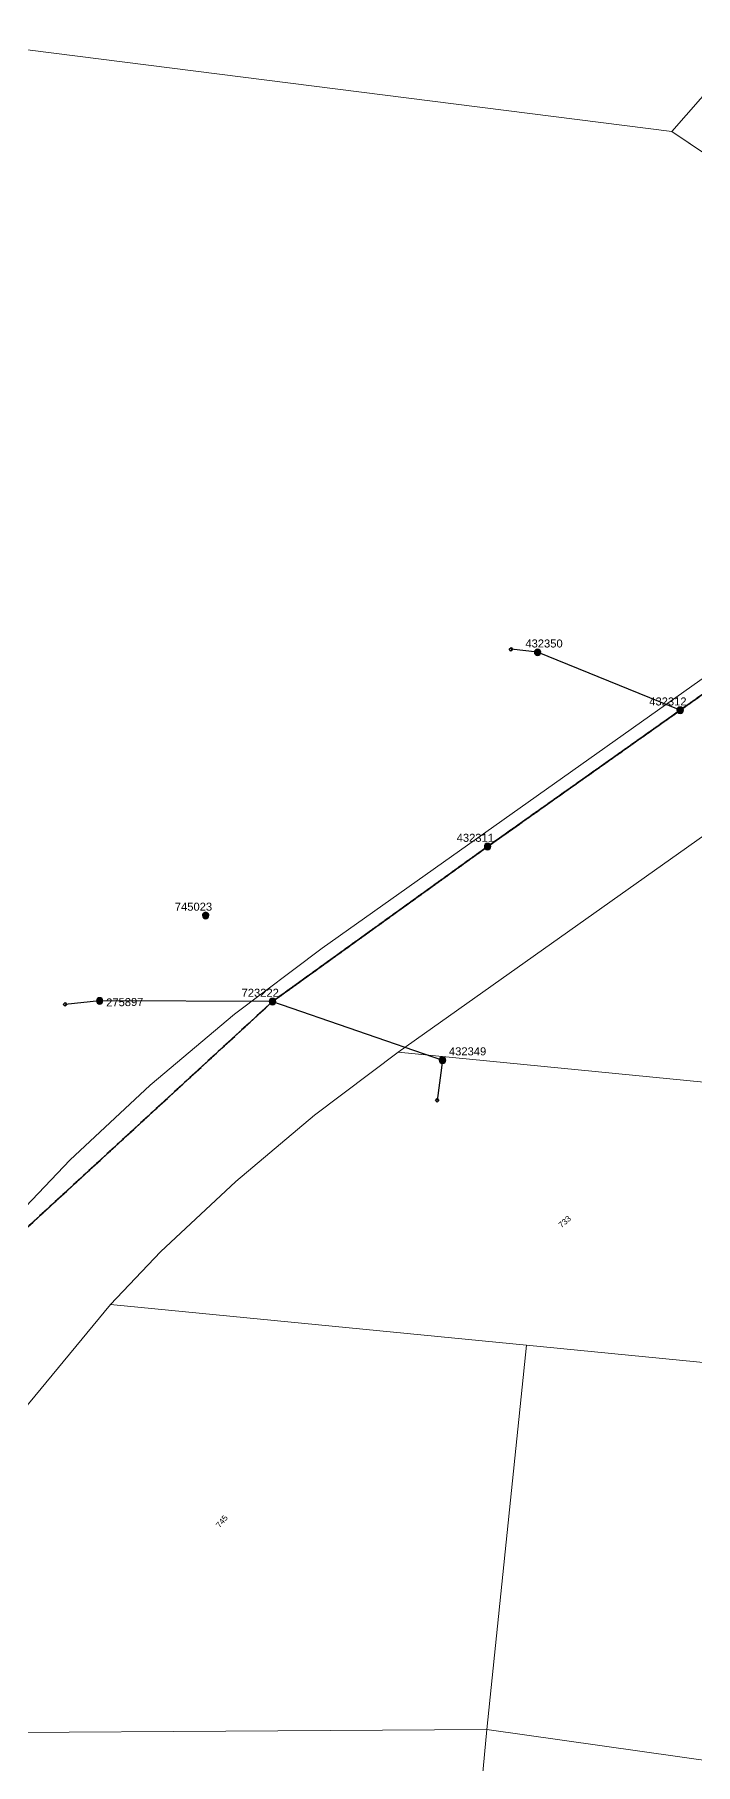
# Model space of a CAD drawing. Header units: metres. Extents: x 284044 to 286251, y 6274170 to 6277073.
# Drawn here: x 285169 to 285376, y 6275462 to 6276002 of the extents above; entities that cross this region are included whole.
import ezdxf
from ezdxf.enums import TextEntityAlignment as Align

# ---------------------------------------------------------------- set-up
doc = ezdxf.new("R2010")
doc.units = ezdxf.units.M
doc.linetypes.add('Cable Exist OH', pattern=[1, 1, 0])
doc.layers.get('0').update_dxf_attribs({"color": 6})
doc.layers.add('Cadastre Land Parcels_SP_EXT', color=9, linetype='Continuous', lineweight=5)
doc.layers.add('Cadastre Roads_SP_EXT', color=9, linetype='Continuous', lineweight=5)
for name, color, linetype in [('Mains_HV_EXT', 7, 'Continuous'), ('Mains_LV_EXT', 7, 'Continuous'), ('OH_Details_SP_MISC', 7, 'Continuous'), ('Services_SP_EXT', 7, 'Continuous'), ('SupportsOH_SP_TR_HV_LV_SL_EXT', 7, 'Continuous')]:
    doc.layers.add(name, color=color, linetype=linetype)
doc.styles.add('POLE_LABEL', font='arial.ttf')
doc.styles.get("Standard").update_dxf_attribs({"font": 'arial.ttf'})

# ---------------------------------------------------------------- blocks, each defined once
blk = doc.blocks.new('CCP_EXT')
blk.add_wipeout([(0, 0.57), (0.57, 0), (0, -0.57), (-0.57, 0)])
blk.add_lwpolyline([(-0.57, 0), (0, 0.57), (0.57, 0), (0, -0.57), (-0.57, 0)])
at = {"flags": 1}
blk.add_attdef('Z', (0, 0), '', height=0.2, dxfattribs=at)
at = {"flags": 9}
for tag, p in [('CCP_TYPE', (0, 0)), ('CONSTRUCTED_VOLTAGE', (0, -0.2)), ('OPERATING_VOLTAGE', (0, -0.6)), ('ORIENTATION', (0, -0.8)), ('OWNED_BY', (0, -1)), ('STATE', (0, -1.8)), ('NO_PHASES', (0, -0.4)), ('USAGE', (0, -1.2)), ('LEGEND', (0, -1.4)), ('LIFE_SUPPORT', (0, -1.6)), ('NOTES', (0, -2))]:
    blk.add_attdef(tag, text='', height=0.2, dxfattribs=at).set_placement(p, align=Align.MIDDLE_LEFT)
blk = doc.blocks.new('POLE_EXT')
blk.add_hatch(color=256).paths.add_polyline_path([(-1, 0, 1), (1, 0, 1)])
blk.add_lwpolyline([(-1, 0, 1), (1, 0, 1)], format="xyb", close=True)
for tag, height, flags, p in [('pNumber', 2.5, 8, (-17.84, 2.07)), ('OWNED_BY', 0.2, 9, (1.35, -0.4)), ('SPECIAL_USE', 0.2, 9, (1.35, -0.8)), ('STATE', 0.2, 9, (1.35, -1)), ('cLV', 0.2, 9, (1.35, -1.4)), ('hDepth', 0.2, 9, (1.35, -1.6)), ('hDia', 0.2, 9, (1.35, -1.8)), ('cHV', 0.2, 9, (1.35, -2)), ('cLinedev', 0.2, 9, (1.35, -3.4)), ('pExisting', 0.2, 9, (1.35, -3.8)), ('pFooting', 0.2, 9, (1.35, -4.4)), ('pNew', 0.2, 9, (1.35, -4.6)), ('pRelocate', 0.2, 9, (1.35, -5)), ('pRemove', 0.2, 9, (1.35, -5.2)), ('pReplace', 0.2, 9, (1.35, -5.4)), ('PARENT', 0.2, 9, (1.35, -0.6)), ('USAGE', 0.2, 9, (1.35, -1.2)), ('LBRACKET', 0.2, 9, (1.35, -2.2)), ('LExisting', 0.2, 9, (1.35, -2.4)), ('LANTNUMBER', 0.2, 9, (1.35, -2.6)), ('LOther', 0.2, 9, (1.35, -2.8)), ('LRemove', 0.2, 9, (1.35, -3)), ('LEGEND', 0.2, 9, (1.35, -3.2)), ('LOCATION', 0.2, 9, (1.35, -3.6)), ('PFNUMBER', 0.2, 9, (1.35, -4)), ('NEWPFNUMBER', 0.2, 9, (1.35, -4.2)), ('pStay', 0.2, 9, (1.35, -5.6)), ('pType', 0.2, 9, (1.35, -5.8)), ('cspan', 0.2, 9, (1.35, -6)), ('STREETNAME', 0.2, 9, (1.35, -6.2)), ('SUBURB', 0.2, 9, (1.35, -6.4)), ('OPERATED_BY', 0.2, 9, (1.36, -7.01)), ('NOTES', 0.2, 9, (1.35, -6.6)), ('MAINTAINED_BY', 0.2, 9, (1.36, -6.81))]:
    blk.add_attdef(tag, text='', height=height, dxfattribs=dict(flags=flags)).set_placement(p, align=Align.MIDDLE_LEFT)
at = {"style": 'POLE_LABEL'}
for tag, height, flags, p in [('STRUCTURE_PLANT_NUMBER', 0.2, 9, (1.35, 0.03)), ('ASSET_NUM', 2.5, 8, (2, 2)), ('STREET_CODE', 0.2, 9, (1.35, -0.2))]:
    blk.add_attdef(tag, text='', height=height, dxfattribs=dict(at, flags=flags)).set_placement(p, align=Align.MIDDLE_LEFT)
at = {"flags": 1}
blk.add_attdef('Z', (1.35, -7.33), '', height=0.2, dxfattribs=at)

msp = doc.modelspace()

# ---------------------------------------------------------------- linework, layer by layer
at = {"layer": 'Cadastre Land Parcels_SP_EXT', "linetype": 'Continuous'}
for points in [[(284616.64, 6276067.35), (285368.51, 6275971.98), (285387.08, 6275993.24), (285463.84, 6275995.15), (285545.19, 6275907.25), (285573.26, 6275927.16), (285597.68, 6275944.48), (285619.17, 6275959.72), (285626.46, 6275964.9), (285663.27, 6275991.01), (285618.03, 6276024.9), (285618.03, 6276024.9), (285574.22, 6276057.72), (285448.95, 6276151.55), (285263.21, 6276200.08), (285016.44, 6276264.43), (284879.98, 6276300.01), (284860.42, 6276305.35), (284643.44, 6276364.57)], [(284829.58, 6275665.47), (285036.78, 6275634.99), (285144.58, 6275611.55), (285156.68, 6275625.7), (285180.43, 6275650.54), (285205.51, 6275674.06), (285231.82, 6275696.16), (285259.29, 6275716.8), (285382.96, 6275804.57), (285497.03, 6275885.42), (285497.03, 6275885.42), (285368.51, 6275971.98), (284616.64, 6276067.35)]]:
    msp.add_lwpolyline(points, dxfattribs=at)
for points in [[(285545.19, 6275907.25), (285463.84, 6275995.15), (285387.08, 6275993.24), (285368.51, 6275971.98), (285497.04, 6275885.42), (285505.96, 6275879.42), (285545.19, 6275907.25)], [(285604.74, 6275730.06), (285378.78, 6275752.21), (285283.03, 6275684.3), (285593.82, 6275653.82), (285604.74, 6275730.06)], [(285593.82, 6275653.82), (285283.03, 6275684.3), (285256.87, 6275664.65), (285232.24, 6275643.95), (285208.77, 6275621.94), (285193.11, 6275605.53), (285323.04, 6275592.76), (285581.2, 6275567.47), (285593.82, 6275653.82)], [(285323.04, 6275592.76), (285193.11, 6275605.53), (285082.23, 6275471.19), (285310.67, 6275472.64), (285323.04, 6275592.76)], [(285527.57, 6275441.94), (285581.2, 6275567.47), (285323.04, 6275592.76), (285310.67, 6275472.64), (285527.57, 6275441.94)], [(285310.67, 6275472.64), (285082.23, 6275471.19), (285034.41, 6275412.22), (285301.55, 6275374.44), (285310.67, 6275472.64)], [(285527.57, 6275441.94), (285310.67, 6275472.64), (285301.55, 6275374.44), (285487.55, 6275348.21), (285527.57, 6275441.94)]]:
    msp.add_lwpolyline(points, close=True, dxfattribs=at)
at = {"layer": 'Mains_LV_EXT', "linetype": 'Cable Exist OH'}
for points in [[(285431.87, 6275834.3), (285371.08, 6275791.16)], [(285371.08, 6275791.16), (285310.91, 6275748.56)], [(285310.91, 6275748.56), (285243.72, 6275700.14)]]:
    msp.add_lwpolyline(points, dxfattribs=at)
at = {"layer": 'OH_Details_SP_MISC', "color": 7, "linetype": 'Continuous', "ltscale": 0.5, "flags": 128}
msp.add_lwpolyline([(284862.71, 6275249.49), (284890.3, 6275291.88), (284938.82, 6275351.79), (284999.28, 6275426.5), (285031.44, 6275466.25), (285095.88, 6275545.75), (285158.36, 6275621.53), (285243.72, 6275700.14), (285310.91, 6275748.56), (285320.87, 6275755.61)], dxfattribs=at)

# ---------------------------------------------------------------- block references
at = {"layer": 'SupportsOH_SP_TR_HV_LV_SL_EXT'}
ref = msp.add_blockref('POLE_EXT', (285326.55, 6275809.27), dxfattribs=at)
ref.add_attrib('ASSET_NUM', '432350', dxfattribs={"layer": '0', "height": 2.5, "style": 'POLE_LABEL'}).set_placement((285328.55, 6275810.02), align=Align.BOTTOM_CENTER)
ref = msp.add_blockref('POLE_EXT', (285371.08, 6275791.16), dxfattribs=at)
ref.add_attrib('ASSET_NUM', '432312', dxfattribs={"layer": '0', "height": 2.5, "style": 'POLE_LABEL'}).set_placement((285373.08, 6275791.91), align=Align.BOTTOM_RIGHT)
ref = msp.add_blockref('POLE_EXT', (285310.91, 6275748.56), dxfattribs=at)
ref.add_attrib('ASSET_NUM', '432311', dxfattribs={"layer": '0', "height": 2.5, "style": 'POLE_LABEL'}).set_placement((285312.91, 6275749.31), align=Align.BOTTOM_RIGHT)
ref = msp.add_blockref('POLE_EXT', (285222.86, 6275727.03), dxfattribs=dict(at, rotation=0.05352153371975988))
ref.add_attrib('ASSET_NUM', '745023', dxfattribs={"layer": '0', "height": 2.5, "rotation": 0.0367, "style": 'POLE_LABEL'}).set_placement((285224.86, 6275727.78), align=Align.BOTTOM_RIGHT)
ref = msp.add_blockref('POLE_EXT', (285243.72, 6275700.14), dxfattribs=at)
ref.add_attrib('ASSET_NUM', '723222', dxfattribs={"layer": '0', "height": 2.5, "style": 'POLE_LABEL'}).set_placement((285245.72, 6275700.89), align=Align.BOTTOM_RIGHT)
ref = msp.add_blockref('POLE_EXT', (285189.72, 6275700.35), dxfattribs=at)
ref.add_attrib('ASSET_NUM', '275897', dxfattribs={"layer": '0', "height": 2.5, "rotation": 1, "style": 'POLE_LABEL'}).set_placement((285191.73, 6275701.1), align=Align.TOP_LEFT)
ref = msp.add_blockref('POLE_EXT', (285296.84, 6275681.84), dxfattribs=dict(at, rotation=359.9785913865121))
ref.add_attrib('ASSET_NUM', '432349', dxfattribs={"layer": '0', "height": 2.5, "rotation": 359.9511, "style": 'POLE_LABEL'}).set_placement((285298.84, 6275682.59), align=Align.BOTTOM_LEFT)

# ---------------------------------------------------------------- texts
at = {"layer": 'Cadastre Land Parcels_SP_EXT'}
for s, rotation, p in [('733', 41.2915, (285334.01, 6275629.3)), ('745', 50.6019, (285227.26, 6275535.53))]:
    msp.add_text(s, height=1.8, rotation=rotation, dxfattribs=at).set_placement(p)

# ---------------------------------------------------------------- next in the draw order: block references
at = {"layer": 'Services_SP_EXT', "rotation": 353.5968697888021}
msp.add_blockref('CCP_EXT', (285318.25, 6275810.2), dxfattribs=at)
at = {"layer": 'Services_SP_EXT'}
for p in [(285178.91, 6275699.27), (285295.17, 6275669.25)]:
    msp.add_blockref('CCP_EXT', p, dxfattribs=at)

# ---------------------------------------------------------------- next in the draw order: linework, layer by layer
at = {"layer": 'Cadastre Roads_SP_EXT', "linetype": 'Continuous'}
msp.add_lwpolyline([(285082.23, 6275471.19), (285193.11, 6275605.53), (285208.77, 6275621.94), (285232.24, 6275643.95), (285256.87, 6275664.65), (285283.03, 6275684.3), (285378.78, 6275752.21), (285408.38, 6275773.57), (285576.71, 6275892.6), (285576.71, 6275892.6), (285594.82, 6275897.7), (285581.12, 6275916.42), (285573.26, 6275927.16), (285505.96, 6275879.42), (285497.03, 6275885.42), (285382.96, 6275804.57), (285259.29, 6275716.8), (285231.82, 6275696.16), (285205.51, 6275674.06), (285180.43, 6275650.54), (285156.68, 6275625.7)], dxfattribs=at)
at = {"layer": 'Mains_HV_EXT', "linetype": 'Cable Exist OH'}
msp.add_lwpolyline([(284938.82, 6275351.79), (284999.28, 6275426.5), (285031.44, 6275466.25), (285095.88, 6275545.75), (285158.36, 6275621.53), (285243.72, 6275700.14), (285310.91, 6275748.56), (285371.08, 6275791.16), (285431.87, 6275834.3), (285497.08, 6275880.61), (285563.38, 6275914.82)], dxfattribs=at)
at = {"layer": 'Mains_LV_EXT', "linetype": 'Cable Exist OH'}
msp.add_lwpolyline([(285243.72, 6275700.14), (285158.36, 6275621.53), (285095.88, 6275545.75)], dxfattribs=at)
at = {"layer": 'Services_SP_EXT'}
for points in [[(285371.08, 6275791.16), (285326.55, 6275809.27), (285318.25, 6275810.2)], [(285243.72, 6275700.14), (285189.72, 6275700.35), (285178.91, 6275699.27)], [(285243.72, 6275700.14), (285296.84, 6275681.84), (285295.17, 6275669.25)]]:
    msp.add_lwpolyline(points, dxfattribs=at)

doc.saveas('drawing.dxf')
